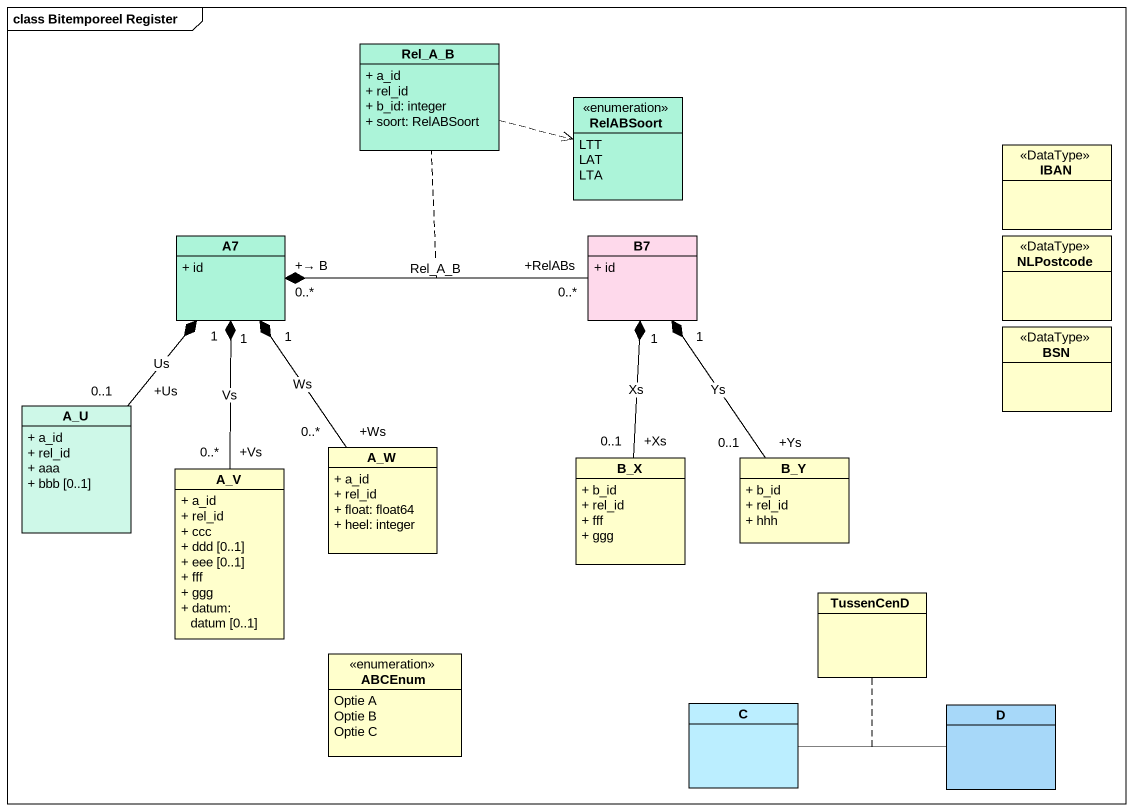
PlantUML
@startuml
mainframe class Bitemporeel Register
hide circle
hide empty members
skinparam classAttributeIconSize 0
class Rel_A_B #ACF4D9 {
  + a_id
  + rel_id
  + b_id: integer
  + soort: RelABSoort
}
enum RelABSoort #ACF4D9 {
  LTT
  LAT
  LTA
}
class IBAN <<DataType>>
class A7 #ACF4D9 {
  + id
}
class B7 #FED9EB {
  + id
}
class NLPostcode <<DataType>>
class BSN <<DataType>>
class A_U #CEF8E8 {
  + a_id
  + rel_id
  + aaa
  + bbb [0..1]
}
class A_W {
  + a_id
  + rel_id
  + float: float64
  + heel: integer
}
class B_X {
  + b_id
  + rel_id
  + fff
  + ggg
}
class B_Y {
  + b_id
  + rel_id
  + hhh
}
class A_V {
  + a_id
  + rel_id
  + ccc
  + ddd [0..1]
  + eee [0..1]
  + fff
  + ggg
  + datum: datum [0..1]
}
class TussenCenD
enum ABCEnum {
  Optie A
  Optie B
  Optie C
}
class C #BBEEFF
class D #A7D8F9
Rel_A_B .right.> RelABSoort
A7 "1" *-- "+Us\n0..1" A_U : Us
A7 "1" *-- "+Ws\n0..*" A_W : Ws
A7 "1" *-- "+Vs\n0..*" A_V : Vs
B7 "+RelABs\n0..*" -left-* "+→ B\n0..*" A7 : Rel_A_B
(B7, A7) .. Rel_A_B
B7 "1" *-- "+Xs\n0..1" B_X : Xs
B7 "1" *-- "+Ys\n0..1" B_Y : Ys
C -right- D
(C, D) .. TussenCenD
@enduml
